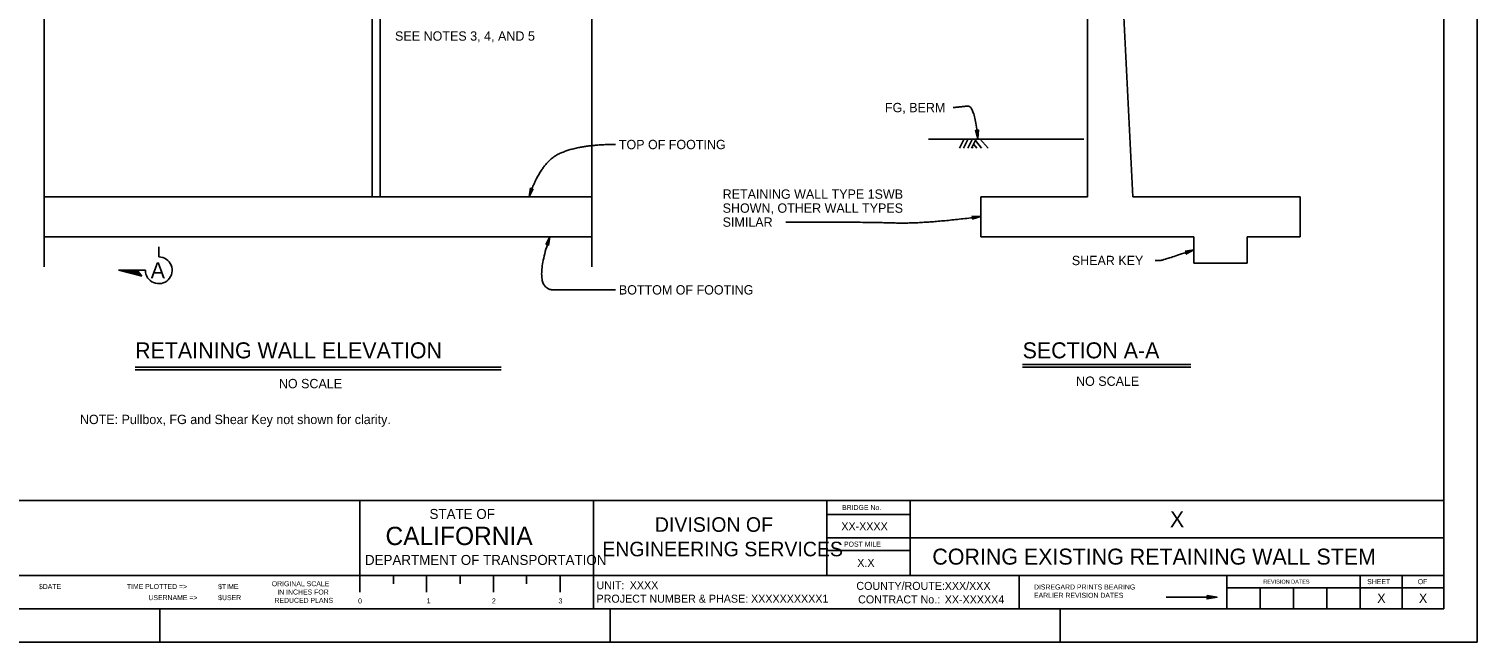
# Model space of a CAD drawing. Extents: x 0 to 2.83, y 0 to 1.83.
# Drawn here: x 1.024 to 2.833, y 0 to 0.767 of the extents above; entities that cross this region are included whole.
import ezdxf

# ---------------------------------------------------------------- set-up
doc = ezdxf.new("R2010")
doc.units = 0
for name, color, linetype in [('str_Border-Plot-Shape-A', 7, 'Continuous'), ('str_Border-Text-A', 7, 'Continuous'), ('str_Border-Title-Block-A', 7, 'Continuous'), ('str_Dimensions-A', 7, 'Continuous'), ('str_Existing-A', 7, 'Continuous'), ('str_Grades-A', 7, 'Continuous'), ('str_Text-A', 7, 'Continuous')]:
    doc.layers.add(name, color=color, linetype=linetype)

msp = doc.modelspace()

# ---------------------------------------------------------------- linework, layer by layer
at = {"layer": 'str_Border-Plot-Shape-A'}
msp.add_lwpolyline([(0, 0), (2.8333, 0), (2.8333, 1.8333), (0, 1.8333)], close=True, dxfattribs=at)
at = {"layer": 'str_Border-Title-Block-A'}
for p, q in [((2.8333, 1.8333), (2.8333, 0)), ((2.7917, 1.7917), (2.7917, 0.0417)), ((2.7917, 0.1771), (0.0833, 0.1771)), ((1.4375, 0.1771), (1.4375, 0.0833)), ((1.7292, 0.1771), (1.7292, 0.0833)), ((2.0208, 0.1771), (2.0208, 0.0833)), ((2.125, 0.1771), (2.125, 0.0833)), ((2.0208, 0.1593), (2.125, 0.1593)), ((2.7917, 0.1302), (2.0208, 0.1302)), ((2.0208, 0.1146), (2.125, 0.1146)), ((2.7917, 0.0833), (0.0833, 0.0833)), ((1.4375, 0.0833), (1.4375, 0.0625)), ((1.4792, 0.0833), (1.4792, 0.0729)), ((1.5208, 0.0833), (1.5208, 0.0625)), ((1.5625, 0.0833), (1.5625, 0.0729)), ((1.6042, 0.0833), (1.6042, 0.0625)), ((1.6458, 0.0833), (1.6458, 0.0729)), ((1.6875, 0.0833), (1.6875, 0.0625)), ((1.7292, 0.0417), (1.7292, 0.0833)), ((2.2614, 0.0417), (2.2614, 0.0833)), ((2.5208, 0.0833), (2.5208, 0.0417)), ((2.6875, 0.0831), (2.6875, 0.0417)), ((2.7396, 0.0833), (2.7396, 0.0417)), ((2.5028, 0.0561), (2.4448, 0.0561)), ((2.7917, 0.0677), (2.5208, 0.0677)), ((2.5625, 0.0677), (2.5625, 0.0417)), ((2.6042, 0.0677), (2.6042, 0.0417)), ((2.6458, 0.0677), (2.6458, 0.0417)), ((2.7917, 0.0417), (0.0833, 0.0417)), ((1.1875, 0.0417), (1.1875, 0)), ((1.75, 0.0417), (1.75, 0)), ((2.3126, 0.0417), (2.3126, 0)), ((2.8333, 0), (0, 0))]:
    msp.add_line(p, q, dxfattribs=at)
for points in [[(2.496, 0.0582), (2.5085, 0.0561), (2.496, 0.054)], [(2.4981, 0.0568), (2.5023, 0.0561), (2.4981, 0.0554)]]:
    msp.add_lwpolyline(points, close=True, dxfattribs=at)
at = {"layer": 'str_Dimensions-A'}
for p, q in [((2.2076, 0.6397), (2.2067, 0.6401)), ((2.2096, 0.6294), (2.2067, 0.6401)), ((2.2096, 0.6294), (2.2072, 0.6399)), ((2.2076, 0.6397), (2.2096, 0.6294)), ((2.2086, 0.6392), (2.2076, 0.6397)), ((2.2081, 0.6394), (2.2096, 0.6294)), ((2.2095, 0.6398), (2.2086, 0.6392)), ((2.2086, 0.6392), (2.2096, 0.6294)), ((2.2096, 0.6294), (2.209, 0.6395)), ((2.2095, 0.6398), (2.2103, 0.6405)), ((2.2096, 0.6294), (2.2095, 0.6398)), ((2.2103, 0.6405), (2.2096, 0.6294)), ((2.2099, 0.6402), (2.2096, 0.6294)), ((1.6488, 0.5567), (1.6505, 0.5677)), ((1.6488, 0.5567), (1.6508, 0.5673)), ((1.6511, 0.5669), (1.6488, 0.5567)), ((1.6539, 0.5665), (1.6488, 0.5567)), ((1.6534, 0.5664), (1.6488, 0.5567)), ((1.6515, 0.5664), (1.6488, 0.5567)), ((1.6488, 0.5567), (1.6529, 0.5663)), ((1.6488, 0.5567), (1.6524, 0.5662)), ((1.6518, 0.566), (1.6488, 0.5567)), ((1.6511, 0.5669), (1.6505, 0.5677)), ((1.6518, 0.566), (1.6511, 0.5669)), ((1.6529, 0.5663), (1.6518, 0.566)), ((1.6529, 0.5663), (1.6539, 0.5665)), ((2.2027, 0.5315), (2.202, 0.5323)), ((2.202, 0.5323), (2.2131, 0.5319)), ((2.2023, 0.5319), (2.2131, 0.5319)), ((2.2131, 0.5319), (2.2025, 0.5287)), ((2.2029, 0.5297), (2.2025, 0.5287)), ((2.2131, 0.5319), (2.2027, 0.5315)), ((2.2131, 0.5319), (2.2027, 0.5292)), ((2.2027, 0.5315), (2.2033, 0.5306)), ((2.2029, 0.5297), (2.2131, 0.5319)), ((2.2033, 0.5306), (2.2029, 0.5297)), ((2.2131, 0.5319), (2.203, 0.5311)), ((2.2031, 0.5302), (2.2131, 0.5319)), ((2.2033, 0.5306), (2.2131, 0.5319)), ((1.6696, 0.4971), (1.6749, 0.5068)), ((1.6701, 0.4972), (1.6749, 0.5068)), ((1.6749, 0.5068), (1.6706, 0.4973)), ((1.6749, 0.5068), (1.6712, 0.4974)), ((1.6717, 0.4975), (1.6749, 0.5068)), ((1.672, 0.4971), (1.6749, 0.5068)), ((1.6724, 0.4967), (1.6749, 0.5068)), ((1.6749, 0.5068), (1.6727, 0.4963)), ((1.6749, 0.5068), (1.6731, 0.4959)), ((1.6706, 0.4973), (1.6696, 0.4971)), ((1.6706, 0.4973), (1.6717, 0.4975)), ((1.6717, 0.4975), (1.6724, 0.4967)), ((1.6724, 0.4967), (1.6731, 0.4959)), ((2.4685, 0.4885), (2.4794, 0.4902)), ((2.4689, 0.4882), (2.4794, 0.4902)), ((2.4794, 0.4902), (2.4693, 0.4878)), ((2.4794, 0.4902), (2.4696, 0.485)), ((2.4794, 0.4902), (2.4697, 0.4875)), ((2.4794, 0.4902), (2.4697, 0.4856)), ((2.4698, 0.4861), (2.4794, 0.4902)), ((2.47, 0.4866), (2.4794, 0.4902)), ((2.4701, 0.4871), (2.4794, 0.4902)), ((2.4693, 0.4878), (2.4685, 0.4885)), ((2.4693, 0.4878), (2.4701, 0.4871)), ((2.4698, 0.4861), (2.4696, 0.485)), ((2.4701, 0.4871), (2.4698, 0.4861))]:
    msp.add_line(p, q, dxfattribs=at)
for points in [[(2.2096, 0.6294), (2.2054, 0.6711), (2.1881, 0.6691), (2.1786, 0.6682)], [(1.7566, 0.6221), (1.7129, 0.6221), (1.6632, 0.6004), (1.6488, 0.5567)], [(2.2131, 0.5319), (2.1428, 0.5227), (2.0676, 0.5252), (1.9696, 0.525)], [(1.7566, 0.4403), (1.7078, 0.4403), (1.6519, 0.4403), (1.6749, 0.5068)], [(2.4311, 0.4771), (2.4377, 0.4768), (2.4433, 0.4784), (2.4794, 0.4902)]]:
    msp.add_open_spline(points, degree=2, dxfattribs=at)
at = {"layer": 'str_Existing-A'}
for p, q in [((1.4526, 1.4699), (1.4526, 0.5567)), ((1.4628, 1.4699), (1.4628, 0.5567)), ((2.3466, 0.5567), (2.3466, 1.0899)), ((2.4032, 0.5567), (2.3847, 0.929)), ((1.7273, 0.5567), (1.043, 0.5567)), ((2.2131, 0.5068), (2.2131, 0.5567)), ((2.2131, 0.5567), (2.3466, 0.5567)), ((2.4032, 0.5567), (2.6124, 0.5567)), ((2.6124, 0.5068), (2.6124, 0.5567)), ((1.7273, 0.5068), (1.043, 0.5068)), ((2.4794, 0.5068), (2.2131, 0.5068)), ((2.4794, 0.4735), (2.4794, 0.5068)), ((2.546, 0.4735), (2.546, 0.5068)), ((2.6124, 0.5068), (2.546, 0.5068)), ((2.546, 0.4735), (2.4794, 0.4735))]:
    msp.add_line(p, q, dxfattribs=at)
at = {"layer": 'str_Grades-A'}
for p, q in [((2.1479, 0.6288), (2.3419, 0.6288)), ((2.1922, 0.6285), (2.1866, 0.6175)), ((2.1971, 0.6281), (2.1918, 0.6175)), ((2.2025, 0.6281), (2.1971, 0.6175)), ((2.207, 0.6281), (2.2017, 0.6175)), ((2.2029, 0.6181), (2.2033, 0.6175)), ((2.2047, 0.622), (2.2083, 0.6175)), ((2.2068, 0.6269), (2.2142, 0.6175)), ((2.2121, 0.629), (2.2224, 0.6175))]:
    msp.add_line(p, q, dxfattribs=at)
at = {"layer": 'str_Text-A'}
for p, q in [((1.1861, 0.4814), (1.1861, 0.4941)), ((1.1357, 0.4648), (1.1651, 0.4573)), ((1.1694, 0.4648), (1.1357, 0.4648)), ((1.1405, 0.4648), (1.1639, 0.4588)), ((1.1454, 0.4648), (1.1626, 0.4604)), ((1.1502, 0.4648), (1.1614, 0.4619)), ((1.1551, 0.4648), (1.1601, 0.4635)), ((1.159, 0.4648), (1.1651, 0.4573)), ((2.2655, 0.3468), (2.4755, 0.3468)), ((1.1565, 0.3437), (1.6138, 0.3437)), ((1.1565, 0.3405), (1.6138, 0.3405)), ((2.2655, 0.3436), (2.4755, 0.3436))]:
    msp.add_line(p, q, dxfattribs=at)
for points in [[(1.043, 1.5108), (1.043, 1.0108), (1.0602, 1.0203), (1.0257, 0.9598), (1.043, 0.9693), (1.043, 0.4693)], [(1.7273, 1.5108), (1.7273, 1.0108), (1.7446, 1.0203), (1.7101, 0.9598), (1.7273, 0.9693), (1.7273, 0.4693)]]:
    msp.add_lwpolyline(points, dxfattribs=at)
msp.add_arc((1.1861, 0.4648), 0.0167, 180, 90.0005, dxfattribs=at)

# ---------------------------------------------------------------- texts
at = {"layer": 'str_Border-Text-A'}
for s, height, p in [('X', 0.02, (2.4496, 0.1436)), ('XX-XXXX', 0.01, (2.039, 0.1397)), ('CORING EXISTING RETAINING WALL STEM', 0.02, (2.1527, 0.0968)), ('X.X', 0.01, (2.0589, 0.094)), ('XXXX', 0.01, (1.7746, 0.0661)), ('XXX/XXX', 0.01, (2.1682, 0.0652)), ('XXXXXXXXXX1', 0.01, (1.9262, 0.0492)), ('XX-XXXXX4', 0.01, (2.1682, 0.0483)), ('X', 0.0117, (2.7086, 0.0489)), ('X', 0.0117, (2.7607, 0.0489))]:
    msp.add_text(s, height=height, dxfattribs=at).set_placement(p)
at = {"layer": 'str_Border-Title-Block-A'}
for s, height, p in [('STATE OF', 0.0125, (1.5244, 0.1539)), ('BRIDGE No.', 0.00625, (2.0399, 0.1651)), ('DIVISION OF', 0.018228, (1.806, 0.1378)), ('CALIFORNIA', 0.02292, (1.4694, 0.1212)), ('DEPARTMENT OF TRANSPORTATION', 0.012498, (1.4437, 0.0964)), ('ENGINEERING SERVICES', 0.018228, (1.7403, 0.1072)), ('POST MILE', 0.00625, (2.0423, 0.1193)), ('ORIGINAL SCALE', 0.006249, (1.3273, 0.0698)), ('UNIT:', 0.01, (1.7331, 0.0661)), ('COUNTY/ROUTE:', 0.01, (2.0578, 0.0652)), ('REVISION DATES', 0.004999, (2.5662, 0.073)), ('SHEET', 0.00625, (2.6961, 0.0724)), ('OF', 0.00625, (2.7593, 0.0724)), ('REDUCED PLANS', 0.006249, (1.3306, 0.049)), ('IN INCHES FOR', 0.006249, (1.3342, 0.0594)), ('0', 0.00625, (1.4352, 0.0483)), ('1', 0.00625, (1.5209, 0.0485)), ('2', 0.00625, (1.6024, 0.0483)), ('3', 0.00625, (1.6856, 0.0483)), ('PROJECT NUMBER & PHASE:', 0.01, (1.7331, 0.0492)), ('CONTRACT No.:', 0.01, (2.06, 0.0483)), ('DISREGARD PRINTS BEARING', 0.006249, (2.2797, 0.0657)), ('EARLIER REVISION DATES', 0.006249, (2.2797, 0.0553))]:
    msp.add_text(s, height=height, dxfattribs=at).set_placement(p)
for s, height, p in [('$DATE', 0.00625, (1.0363, 0.0663)), ('TIME PLOTTED =>', 0.006249, (1.1462, 0.0663)), ('$TIME', 0.00625, (1.2603, 0.0663)), ('USERNAME =>', 0.006249, (1.1731, 0.0524)), ('$USER', 0.00625, (1.2603, 0.0524))]:
    msp.add_text(s, height=height, rotation=360, dxfattribs=at).set_placement(p)
at = {"layer": 'str_Text-A'}
for s, height, p in [('SEE NOTES 3, 4, AND 5', 0.0117, (1.4813, 0.7518)), ('FG, BERM', 0.01167, (2.0935, 0.6624)), ('TOP OF FOOTING', 0.011667, (1.761, 0.6162)), ('RETAINING WALL TYPE 1SWB', 0.011667, (1.8907, 0.5542)), ('SHOWN, OTHER WALL TYPES', 0.011667, (1.8907, 0.5367)), ('SIMILAR', 0.01167, (1.8907, 0.5192)), ('A', 0.02, (1.176, 0.4548)), ('SHEAR KEY', 0.01167, (2.327, 0.4712)), ('BOTTOM OF FOOTING', 0.011667, (1.761, 0.4345)), ('RETAINING WALL ELEVATION', 0.020003, (1.1565, 0.3547)), ('SECTION A-A', 0.020003, (2.2655, 0.3547)), ('NO SCALE', 0.01167, (1.3362, 0.3173)), ('NO SCALE', 0.01167, (2.3323, 0.3203)), ('NOTE: Pullbox, FG and Shear Key not shown for clarity.', 0.011667, (1.0876, 0.2725))]:
    msp.add_text(s, height=height, dxfattribs=at).set_placement(p)

doc.saveas('drawing.dxf')
